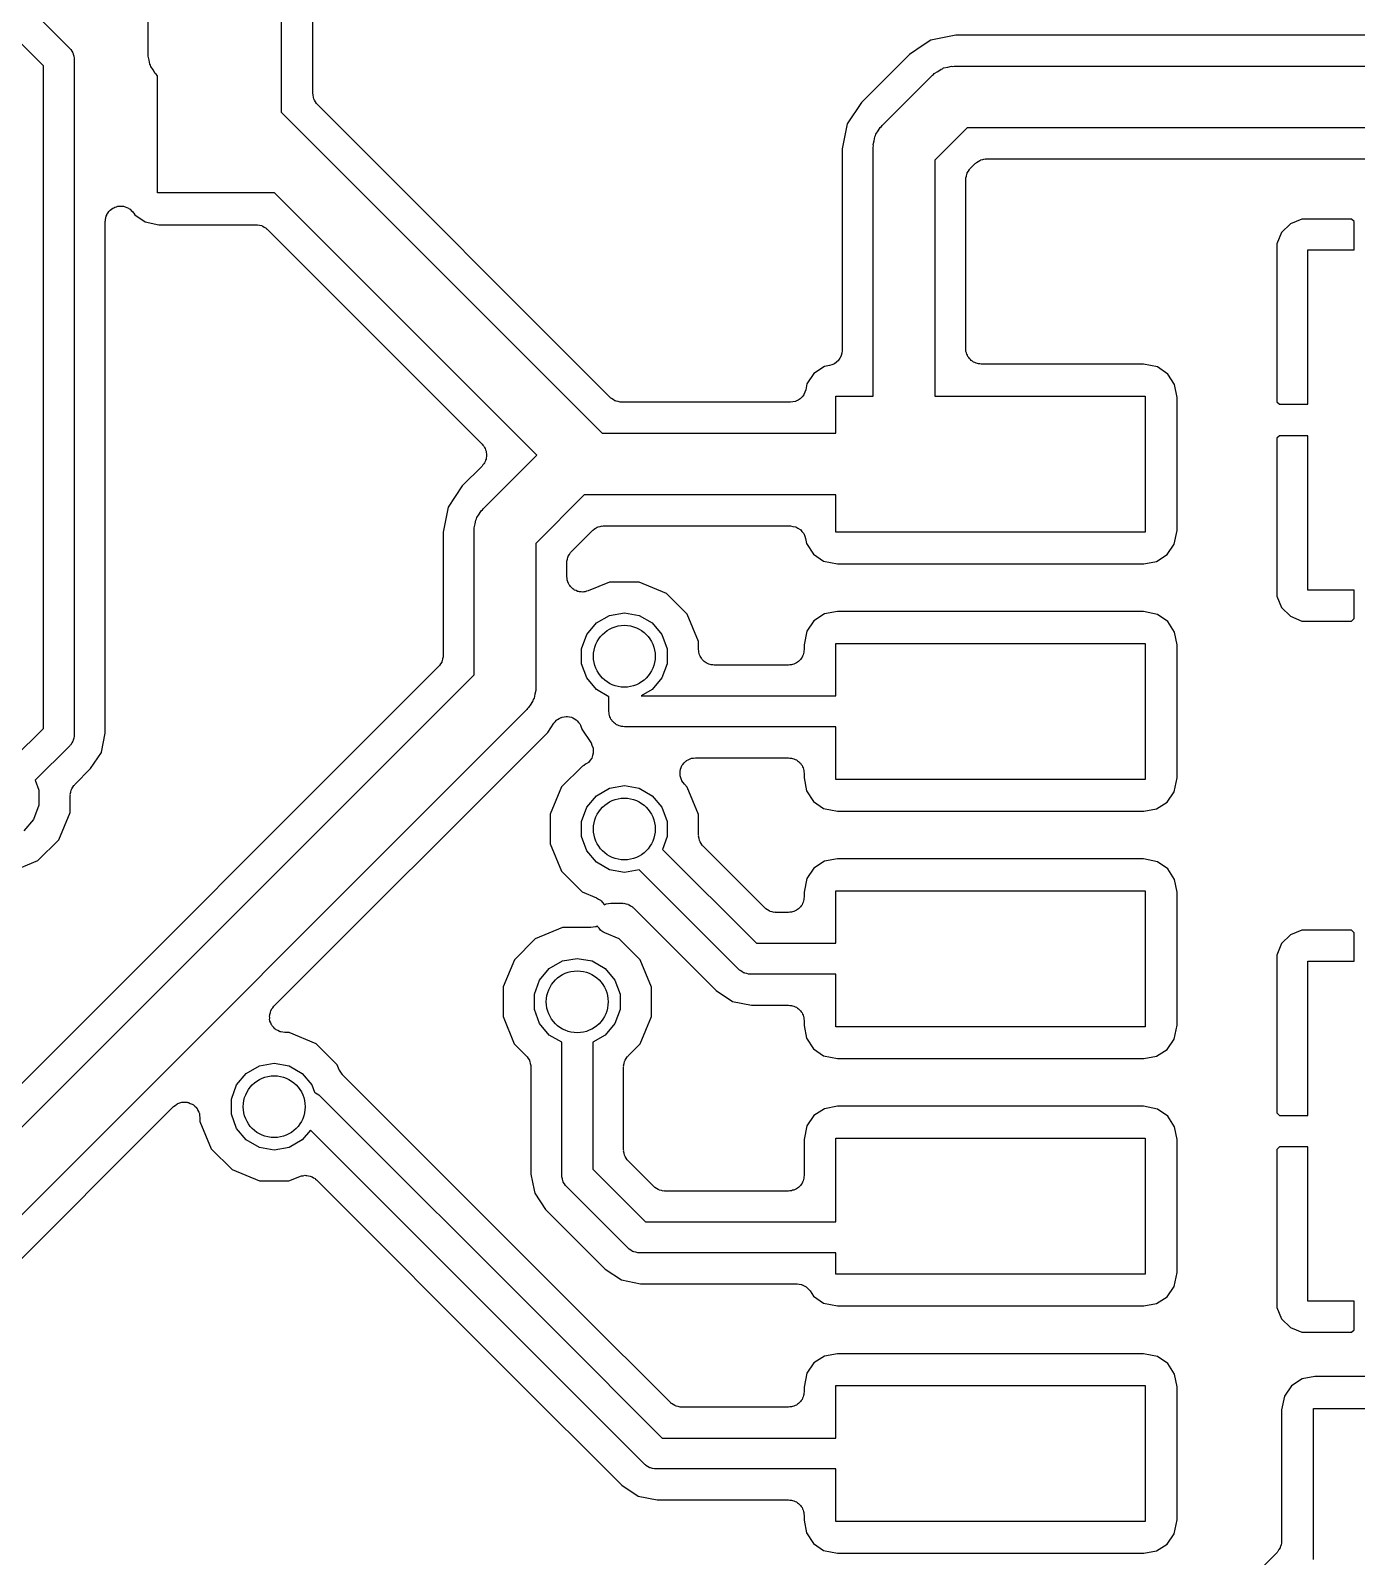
# Model space of a CAD drawing. Extents: x 95 to 175, y -109.5 to -62.3.
# Drawn here: x 135.28 to 146, y -103.04 to -90.7 of the extents above; entities that cross this region are included whole.
import ezdxf

# ---------------------------------------------------------------- set-up
doc = ezdxf.new("R2010")
doc.units = 0
doc.header["$MEASUREMENT"] = 0
doc.layers.add('BLACK', color=7, linetype='CONTINUOUS')

msp = doc.modelspace()

# ---------------------------------------------------------------- linework, layer by layer
at = {"layer": 'Black'}
for p, q in [((136.23, -90.8852), (136.23, -89.4488)), ((137.306, -90.4114), (137.306, -91.3578)), ((137.563, -91.2099), (137.563, -90.4231)), ((135.38, -90.6262), (135.597, -90.8436)), ((135.384, -90.9838), (135.167, -90.7664)), ((142.558, -90.7771), (142.497, -90.8176)), ((142.76, -90.7368), (142.558, -90.7771)), ((150.813, -90.7368), (142.76, -90.7368)), ((135.597, -90.8436), (135.601, -90.8481)), ((135.601, -90.8481), (135.605, -90.8517)), ((135.605, -90.8517), (135.613, -90.8658)), ((135.613, -90.8658), (135.622, -90.8792)), ((135.622, -90.8792), (135.624, -90.8845)), ((135.624, -90.8845), (135.626, -90.8892)), ((135.626, -90.8892), (135.629, -90.9053)), ((135.629, -90.9053), (135.634, -90.9211)), ((135.634, -90.9211), (135.633, -90.9266)), ((135.633, -90.9266), (135.634, -90.932)), ((136.232, -90.896), (136.23, -90.8852)), ((136.231, -90.907), (136.232, -90.896)), ((136.239, -90.9385), (136.231, -90.907)), ((142.386, -90.892), (141.997, -91.2809)), ((142.497, -90.8176), (142.386, -90.892)), ((135.384, -92.075), (135.384, -90.9838)), ((135.634, -90.932), (135.634, -92.075)), ((136.245, -90.9707), (136.239, -90.9385)), ((136.25, -90.9802), (136.245, -90.9707)), ((136.253, -90.9909), (136.25, -90.9802)), ((136.272, -91.0176), (136.253, -90.9909)), ((136.288, -91.0459), (136.272, -91.0176)), ((136.297, -91.053), (136.288, -91.0459)), ((142.58, -91.0537), (142.587, -91.0453)), ((142.587, -91.0453), (142.616, -91.029)), ((142.616, -91.029), (142.642, -91.0102)), ((142.642, -91.0102), (142.653, -91.0074)), ((142.653, -91.0074), (142.662, -91.0019)), ((142.662, -91.0019), (142.695, -90.9962)), ((142.695, -90.9962), (142.726, -90.9878)), ((142.726, -90.9878), (142.737, -90.9887)), ((142.737, -90.9887), (142.748, -90.9868)), ((142.748, -90.9868), (150.825, -90.9868)), ((136.303, -91.062), (136.297, -91.053)), ((136.306, -91.065), (136.303, -91.062)), ((136.306, -92.0114), (136.306, -91.065)), ((142.165, -91.4664), (142.571, -91.06)), ((142.571, -91.06), (142.58, -91.0537)), ((137.564, -91.2153), (137.563, -91.2099)), ((137.564, -91.2208), (137.564, -91.2153)), ((137.568, -91.2365), (137.564, -91.2208)), ((137.571, -91.2526), (137.568, -91.2365)), ((137.573, -91.2574), (137.571, -91.2526)), ((137.575, -91.2627), (137.573, -91.2574)), ((137.584, -91.2761), (137.575, -91.2627)), ((137.592, -91.2902), (137.584, -91.2761)), ((137.597, -91.2937), (137.592, -91.2902)), ((137.6, -91.2982), (137.597, -91.2937)), ((139.969, -93.6674), (137.6, -91.2982)), ((141.997, -91.2809), (141.882, -91.4528)), ((137.306, -91.3578), (139.902, -93.954)), ((141.882, -91.4528), (141.842, -91.6555)), ((142.112, -91.5482), (142.115, -91.5375)), ((142.115, -91.5375), (142.134, -91.5108)), ((142.134, -91.5108), (142.15, -91.4825)), ((142.15, -91.4825), (142.159, -91.4754)), ((142.159, -91.4754), (142.165, -91.4664)), ((142.852, -91.4868), (142.592, -91.7468)), ((150.722, -91.4868), (142.852, -91.4868)), ((141.842, -91.6555), (141.842, -93.2858)), ((142.092, -91.6432), (142.094, -91.6324)), ((142.092, -93.654), (142.092, -91.6432)), ((142.093, -91.6214), (142.101, -91.5899)), ((142.094, -91.6324), (142.093, -91.6214)), ((142.101, -91.5899), (142.107, -91.5577)), ((142.107, -91.5577), (142.112, -91.5482)), ((142.592, -91.7468), (142.592, -93.654)), ((142.878, -91.8137), (142.918, -91.7734)), ((142.918, -91.7734), (142.923, -91.7703)), ((142.923, -91.7703), (142.927, -91.766)), ((142.927, -91.766), (142.941, -91.7579)), ((142.941, -91.7579), (142.954, -91.7485)), ((142.954, -91.7485), (142.959, -91.7471)), ((142.959, -91.7471), (142.964, -91.7443)), ((142.964, -91.7443), (142.98, -91.7415)), ((142.98, -91.7415), (142.996, -91.7373)), ((142.996, -91.7373), (143.001, -91.7378)), ((143.001, -91.7378), (143.007, -91.7368)), ((143.007, -91.7368), (150.566, -91.7368)), ((142.842, -91.8912), (142.846, -91.8754)), ((142.843, -91.8967), (142.842, -91.8912)), ((142.842, -91.9021), (142.843, -91.8967)), ((142.842, -92.3986), (142.842, -91.9021)), ((142.846, -91.8754), (142.849, -91.8593)), ((142.849, -91.8593), (142.852, -91.8546)), ((142.852, -91.8546), (142.853, -91.8493)), ((142.853, -91.8493), (142.863, -91.8359)), ((142.863, -91.8359), (142.871, -91.8217)), ((142.871, -91.8217), (142.875, -91.8182)), ((142.875, -91.8182), (142.878, -91.8137)), ((137.252, -92.0114), (136.306, -92.0114)), ((139.373, -94.1317), (137.252, -92.0114)), ((135.384, -96.3412), (135.384, -92.075)), ((135.634, -92.075), (135.634, -96.393)), ((135.913, -92.1623), (135.919, -92.1572)), ((135.919, -92.1572), (135.924, -92.1509)), ((135.924, -92.1509), (135.936, -92.1434)), ((135.936, -92.1434), (135.946, -92.1344)), ((135.946, -92.1344), (135.954, -92.1317)), ((135.954, -92.1317), (135.961, -92.1274)), ((135.961, -92.1274), (135.974, -92.1243)), ((135.974, -92.1243), (135.987, -92.1196)), ((135.987, -92.1196), (135.995, -92.1196)), ((135.995, -92.1196), (136.003, -92.1178)), ((136.003, -92.1178), (136.017, -92.1196)), ((136.017, -92.1196), (136.031, -92.1196)), ((136.031, -92.1196), (136.038, -92.1223)), ((136.038, -92.1223), (136.046, -92.1233)), ((136.046, -92.1233), (136.058, -92.1297)), ((136.058, -92.1297), (136.071, -92.1344)), ((136.071, -92.1344), (136.078, -92.1395)), ((136.078, -92.1395), (136.085, -92.1432)), ((136.085, -92.1432), (136.094, -92.1534)), ((136.094, -92.1534), (136.105, -92.1623)), ((135.884, -92.2427), (135.885, -92.2349)), ((135.884, -96.3807), (135.884, -92.2427)), ((135.885, -92.2269), (135.889, -92.2136)), ((135.885, -92.2349), (135.885, -92.2269)), ((135.889, -92.2136), (135.892, -92.1999)), ((135.892, -92.1999), (135.896, -92.193)), ((135.896, -92.193), (135.898, -92.1855)), ((135.898, -92.1855), (135.906, -92.1744)), ((135.906, -92.1744), (135.913, -92.1623)), ((136.105, -92.1623), (136.109, -92.1692)), ((136.109, -92.1692), (136.114, -92.175)), ((136.114, -92.175), (136.123, -92.1891)), ((136.123, -92.1891), (136.207, -92.2461)), ((136.207, -92.2461), (136.318, -92.2687)), ((136.318, -92.2687), (137.104, -92.2687)), ((137.104, -92.2687), (137.11, -92.2697)), ((137.11, -92.2697), (137.115, -92.2692)), ((137.115, -92.2692), (137.131, -92.2734)), ((137.131, -92.2734), (137.147, -92.2763)), ((137.147, -92.2763), (137.152, -92.279)), ((137.152, -92.279), (137.157, -92.2805)), ((137.157, -92.2805), (137.17, -92.2898)), ((145.466, -92.2613), (145.395, -92.3316)), ((145.558, -92.2232), (145.466, -92.2613)), ((145.96, -92.2232), (145.558, -92.2232)), ((145.98, -92.2437), (145.96, -92.2232)), ((145.98, -92.4732), (145.98, -92.2437)), ((137.17, -92.2898), (137.185, -92.298)), ((137.185, -92.298), (137.188, -92.3022)), ((137.188, -92.3022), (137.193, -92.3054)), ((137.193, -92.3054), (138.931, -94.0433)), ((142.842, -93.2717), (142.842, -92.3986)), ((145.395, -92.3316), (145.357, -92.4235)), ((145.357, -92.4235), (145.357, -93.7007)), ((145.607, -93.7212), (145.607, -92.4732)), ((145.607, -92.4732), (145.98, -92.4732)), ((142.843, -93.2824), (142.842, -93.2717)), ((141.779, -93.394), (141.759, -93.4012)), ((141.78, -93.3936), (141.779, -93.394)), ((141.796, -93.3796), (141.78, -93.3933)), ((141.78, -93.3933), (141.78, -93.3936)), ((141.812, -93.3661), (141.796, -93.3796)), ((141.813, -93.3655), (141.812, -93.3661)), ((141.824, -93.3467), (141.813, -93.365)), ((141.813, -93.365), (141.813, -93.3655)), ((141.834, -93.3285), (141.824, -93.3467)), ((141.835, -93.3272), (141.834, -93.3278)), ((141.834, -93.3278), (141.834, -93.3285)), ((141.838, -93.3064), (141.835, -93.3272)), ((141.842, -93.2858), (141.838, -93.3064)), ((142.843, -93.2934), (142.843, -93.2824)), ((142.847, -93.3036), (142.843, -93.2934)), ((142.849, -93.3144), (142.847, -93.3036)), ((142.855, -93.3239), (142.849, -93.3144)), ((142.858, -93.3342), (142.855, -93.3239)), ((142.865, -93.3425), (142.858, -93.3342)), ((142.871, -93.352), (142.865, -93.3425)), ((142.879, -93.359), (142.871, -93.352)), ((142.886, -93.3674), (142.879, -93.359)), ((142.896, -93.3729), (142.886, -93.3674)), ((142.904, -93.3799), (142.896, -93.3729)), ((142.914, -93.3836), (142.904, -93.3799)), ((142.924, -93.3891), (142.914, -93.3836)), ((142.935, -93.391), (142.924, -93.3891)), ((142.945, -93.3948), (142.935, -93.391)), ((142.956, -93.3948), (142.945, -93.3948)), ((142.967, -93.3967), (142.956, -93.3948)), ((141.614, -93.4714), (141.557, -93.5549)), ((141.7, -93.4161), (141.614, -93.4714)), ((141.74, -93.4086), (141.7, -93.4161)), ((141.759, -93.4012), (141.74, -93.4086)), ((144.279, -93.3967), (142.967, -93.3967)), ((144.391, -93.4193), (144.279, -93.3967)), ((144.474, -93.4763), (144.391, -93.4193)), ((144.529, -93.5621), (144.474, -93.4763)), ((141.533, -93.6415), (141.532, -93.6427)), ((141.54, -93.6226), (141.533, -93.6415)), ((141.547, -93.6038), (141.54, -93.6226)), ((141.557, -93.5549), (141.547, -93.6038)), ((144.549, -93.6657), (144.529, -93.5621)), ((139.973, -93.6705), (139.969, -93.6674)), ((139.977, -93.6748), (139.973, -93.6705)), ((139.991, -93.6829), (139.977, -93.6748)), ((140.004, -93.6923), (139.991, -93.6829)), ((140.01, -93.6937), (140.004, -93.6923)), ((140.015, -93.6965), (140.01, -93.6937)), ((140.031, -93.6993), (140.015, -93.6965)), ((140.046, -93.7035), (140.031, -93.6993)), ((140.052, -93.703), (140.046, -93.7035)), ((140.057, -93.704), (140.052, -93.703)), ((141.424, -93.704), (140.057, -93.704)), ((141.444, -93.7005), (141.424, -93.704)), ((141.464, -93.6975), (141.444, -93.7005)), ((141.466, -93.6967), (141.464, -93.6975)), ((141.467, -93.6965), (141.466, -93.6967)), ((141.485, -93.6864), (141.467, -93.6965)), ((141.502, -93.6768), (141.485, -93.6864)), ((141.503, -93.6756), (141.502, -93.6768)), ((141.505, -93.6748), (141.503, -93.6756)), ((141.518, -93.6593), (141.505, -93.6748)), ((141.531, -93.6442), (141.518, -93.6593)), ((141.532, -93.6427), (141.531, -93.6442)), ((141.792, -93.954), (141.792, -93.654)), ((141.792, -93.654), (142.092, -93.654)), ((142.592, -93.654), (144.292, -93.654)), ((144.292, -93.654), (144.292, -94.754)), ((144.549, -93.944), (144.549, -93.6657)), ((145.357, -93.7007), (145.378, -93.7212)), ((145.378, -93.7212), (145.607, -93.7212)), ((139.902, -93.954), (141.792, -93.954)), ((144.549, -94.7415), (144.549, -93.944)), ((145.378, -93.9752), (145.357, -93.9957)), ((145.357, -93.9957), (145.357, -95.2729)), ((145.607, -93.9752), (145.378, -93.9752)), ((145.607, -95.2232), (145.607, -93.9752)), ((138.931, -94.0433), (138.937, -94.0523)), ((138.937, -94.0523), (138.945, -94.06)), ((138.939, -94.5652), (139.373, -94.1317)), ((138.945, -94.06), (138.949, -94.0699)), ((138.949, -94.0699), (138.956, -94.0789)), ((138.956, -94.0789), (138.958, -94.0894)), ((138.958, -94.0894), (138.963, -94.0993)), ((138.963, -94.0993), (138.964, -94.1102)), ((138.964, -94.1102), (138.967, -94.1208)), ((138.967, -94.1208), (138.966, -94.1317)), ((138.966, -94.1317), (138.967, -94.1426)), ((138.931, -94.2201), (138.771, -94.3797)), ((138.937, -94.2111), (138.931, -94.2201)), ((138.945, -94.2034), (138.937, -94.2111)), ((138.949, -94.1935), (138.945, -94.2034)), ((138.956, -94.1845), (138.949, -94.1935)), ((138.958, -94.174), (138.956, -94.1845)), ((138.963, -94.1641), (138.958, -94.174)), ((138.964, -94.1532), (138.963, -94.1641)), ((138.967, -94.1426), (138.964, -94.1532)), ((138.771, -94.3797), (138.656, -94.5516)), ((139.757, -94.454), (139.366, -94.8456)), ((139.798, -94.454), (139.757, -94.454)), ((141.792, -94.454), (139.798, -94.454)), ((141.792, -94.754), (141.792, -94.454)), ((138.656, -94.5516), (138.616, -94.7543)), ((138.889, -94.6363), (138.908, -94.6096)), ((138.908, -94.6096), (138.924, -94.5813)), ((138.924, -94.5813), (138.933, -94.5742)), ((138.933, -94.5742), (138.939, -94.5652)), ((138.866, -94.742), (138.868, -94.7312)), ((138.866, -95.9084), (138.866, -94.742)), ((138.867, -94.7202), (138.875, -94.6887)), ((138.868, -94.7312), (138.867, -94.7202)), ((138.875, -94.6887), (138.881, -94.6565)), ((138.881, -94.6565), (138.886, -94.647)), ((138.886, -94.647), (138.889, -94.6363)), ((139.652, -94.9125), (139.824, -94.7406)), ((139.824, -94.7406), (139.829, -94.7375)), ((139.829, -94.7375), (139.832, -94.7332)), ((139.832, -94.7332), (139.846, -94.7251)), ((139.846, -94.7251), (139.86, -94.7157)), ((139.86, -94.7157), (139.865, -94.7143)), ((139.865, -94.7143), (139.87, -94.7115)), ((139.87, -94.7115), (139.886, -94.7087)), ((139.886, -94.7087), (139.902, -94.7045)), ((139.902, -94.7045), (139.907, -94.705)), ((139.907, -94.705), (139.913, -94.704)), ((139.913, -94.704), (141.423, -94.704)), ((141.423, -94.704), (141.444, -94.7077)), ((141.444, -94.7077), (141.465, -94.7111)), ((141.465, -94.7111), (141.465, -94.7114)), ((141.465, -94.7114), (141.466, -94.7115)), ((141.466, -94.7115), (141.484, -94.7221)), ((141.484, -94.7221), (141.503, -94.7323)), ((141.503, -94.7323), (141.503, -94.7329)), ((141.503, -94.7329), (141.504, -94.7332)), ((141.504, -94.7332), (141.517, -94.7493)), ((141.517, -94.7493), (141.531, -94.7653)), ((144.526, -94.8531), (144.549, -94.7415)), ((138.616, -94.7543), (138.616, -95.7531)), ((139.366, -94.8456), (139.366, -96.012)), ((141.531, -94.7653), (141.531, -94.7659)), ((141.531, -94.7659), (141.532, -94.7665)), ((141.532, -94.7665), (141.539, -94.7862)), ((141.539, -94.7862), (141.546, -94.8059)), ((141.546, -94.8059), (141.554, -94.8459)), ((141.554, -94.8459), (141.609, -94.9317)), ((144.292, -94.754), (141.792, -94.754)), ((144.469, -94.9366), (144.526, -94.8531)), ((139.616, -94.99), (139.621, -94.9742)), ((139.617, -94.9955), (139.616, -94.99)), ((139.616, -95.0009), (139.617, -94.9955)), ((139.621, -94.9742), (139.623, -94.9581)), ((139.623, -94.9581), (139.626, -94.9534)), ((139.626, -94.9534), (139.628, -94.9481)), ((139.628, -94.9481), (139.637, -94.9347)), ((139.637, -94.9347), (139.645, -94.9205)), ((139.645, -94.9205), (139.649, -94.917)), ((139.649, -94.917), (139.652, -94.9125)), ((141.609, -94.9317), (141.692, -94.9887)), ((141.692, -94.9887), (141.804, -95.0113)), ((144.28, -95.0113), (144.383, -94.9919)), ((144.383, -94.9919), (144.469, -94.9366)), ((139.616, -95.1141), (139.616, -95.0009)), ((139.618, -95.1275), (139.616, -95.1141)), ((141.804, -95.0113), (144.28, -95.0113)), ((139.619, -95.1411), (139.618, -95.1275)), ((139.622, -95.1487), (139.619, -95.1411)), ((139.623, -95.1569), (139.622, -95.1487)), ((139.63, -95.1686), (139.623, -95.1569)), ((139.635, -95.1812), (139.63, -95.1686)), ((139.641, -95.1873), (139.635, -95.1812)), ((139.645, -95.1945), (139.641, -95.1873)), ((139.655, -95.2032), (139.645, -95.1945)), ((139.665, -95.2132), (139.655, -95.2032)), ((139.672, -95.217), (139.665, -95.2132)), ((139.678, -95.2224), (139.672, -95.217)), ((139.691, -95.227), (139.678, -95.2224)), ((139.703, -95.2333), (139.691, -95.227)), ((139.711, -95.2344), (139.703, -95.2333)), ((139.719, -95.2372), (139.711, -95.2344)), ((139.733, -95.2372), (139.719, -95.2372)), ((139.746, -95.239), (139.733, -95.2372)), ((139.754, -95.2372), (139.746, -95.239)), ((139.763, -95.2372), (139.754, -95.2372)), ((139.775, -95.2326), (139.763, -95.2372)), ((139.789, -95.2296), (139.775, -95.2326)), ((139.962, -95.1579), (139.789, -95.2296)), ((140.201, -95.1581), (139.962, -95.1579)), ((140.421, -95.2496), (140.201, -95.1581)), ((145.98, -95.2232), (145.607, -95.2232)), ((145.98, -95.4527), (145.98, -95.2232)), ((140.59, -95.4186), (140.421, -95.2496)), ((145.357, -95.2729), (145.395, -95.3648)), ((145.395, -95.3648), (145.466, -95.4351)), ((139.777, -95.5823), (139.855, -95.4889)), ((139.855, -95.4889), (139.961, -95.4279)), ((139.961, -95.4279), (140.081, -95.4067)), ((140.081, -95.4067), (140.201, -95.4279)), ((140.201, -95.4279), (140.307, -95.4889)), ((140.307, -95.4889), (140.385, -95.5823)), ((140.681, -95.6392), (140.59, -95.4186)), ((141.614, -95.4714), (141.557, -95.5549)), ((141.7, -95.4161), (141.614, -95.4714)), ((141.803, -95.3967), (141.7, -95.4161)), ((144.279, -95.3967), (141.803, -95.3967)), ((144.391, -95.4193), (144.279, -95.3967)), ((144.474, -95.4763), (144.391, -95.4193)), ((144.529, -95.5621), (144.474, -95.4763)), ((145.466, -95.4351), (145.558, -95.4732)), ((145.558, -95.4732), (145.96, -95.4732)), ((145.96, -95.4732), (145.98, -95.4527)), ((139.735, -95.697), (139.777, -95.5823)), ((140.385, -95.5823), (140.427, -95.697)), ((141.557, -95.5549), (141.534, -95.6665)), ((144.549, -95.6657), (144.529, -95.5621)), ((139.735, -95.819), (139.735, -95.697)), ((140.427, -95.697), (140.427, -95.819)), ((140.681, -95.7039), (140.681, -95.6392)), ((140.683, -95.7147), (140.681, -95.7039)), ((140.683, -95.7257), (140.683, -95.7147)), ((140.687, -95.7359), (140.683, -95.7257)), ((140.689, -95.7467), (140.687, -95.7359)), ((141.529, -95.736), (141.527, -95.7468)), ((141.532, -95.7257), (141.529, -95.736)), ((141.534, -95.704), (141.532, -95.7148)), ((141.532, -95.7148), (141.532, -95.7257)), ((141.534, -95.6665), (141.534, -95.704)), ((141.792, -96.079), (141.792, -95.654)), ((141.792, -95.654), (144.292, -95.654)), ((144.292, -95.654), (144.292, -96.754)), ((144.549, -96.7415), (144.549, -95.6657)), ((138.579, -95.8415), (134.163, -100.257)), ((138.582, -95.837), (138.579, -95.8415)), ((138.587, -95.8335), (138.582, -95.837)), ((138.595, -95.8193), (138.587, -95.8335)), ((138.604, -95.8059), (138.595, -95.8193)), ((138.606, -95.8006), (138.604, -95.8059)), ((138.608, -95.7959), (138.606, -95.8006)), ((138.611, -95.7798), (138.608, -95.7959)), ((138.615, -95.764), (138.611, -95.7798)), ((138.616, -95.7531), (138.615, -95.7585)), ((138.615, -95.7585), (138.615, -95.764)), ((139.777, -95.9337), (139.735, -95.819)), ((140.427, -95.819), (140.385, -95.9337)), ((140.694, -95.7562), (140.689, -95.7467)), ((140.698, -95.7665), (140.694, -95.7562)), ((140.705, -95.7748), (140.698, -95.7665)), ((140.71, -95.7843), (140.705, -95.7748)), ((140.719, -95.7913), (140.71, -95.7843)), ((140.726, -95.7998), (140.719, -95.7913)), ((140.735, -95.8052), (140.726, -95.7998)), ((140.743, -95.8122), (140.735, -95.8052)), ((140.754, -95.816), (140.743, -95.8122)), ((140.763, -95.8215), (140.754, -95.816)), ((140.774, -95.8234), (140.763, -95.8215)), ((140.784, -95.8271), (140.774, -95.8234)), ((140.795, -95.8271), (140.784, -95.8271)), ((140.806, -95.829), (140.795, -95.8271)), ((141.409, -95.829), (140.806, -95.829)), ((141.42, -95.8271), (141.409, -95.829)), ((141.431, -95.8271), (141.42, -95.8271)), ((141.441, -95.8234), (141.431, -95.8271)), ((141.452, -95.8215), (141.441, -95.8234)), ((141.461, -95.816), (141.452, -95.8215)), ((141.472, -95.8123), (141.461, -95.816)), ((141.48, -95.8052), (141.472, -95.8123)), ((141.49, -95.7998), (141.48, -95.8052)), ((141.497, -95.7914), (141.49, -95.7998)), ((141.505, -95.7843), (141.497, -95.7914)), ((141.51, -95.7749), (141.505, -95.7843)), ((141.518, -95.7665), (141.51, -95.7749)), ((141.521, -95.7562), (141.518, -95.7665)), ((141.527, -95.7468), (141.521, -95.7562)), ((130.02, -104.754), (138.866, -95.9084)), ((139.855, -96.0271), (139.777, -95.9337)), ((140.385, -95.9337), (140.307, -96.0271)), ((139.345, -96.107), (139.342, -96.1177)), ((139.351, -96.0975), (139.345, -96.107)), ((139.356, -96.0653), (139.351, -96.0975)), ((139.365, -96.0338), (139.356, -96.0653)), ((139.366, -96.012), (139.364, -96.0228)), ((139.364, -96.0228), (139.365, -96.0338)), ((139.956, -96.0854), (139.855, -96.0271)), ((139.956, -96.204), (139.956, -96.0854)), ((140.307, -96.0271), (140.217, -96.079)), ((140.217, -96.079), (141.792, -96.079)), ((139.293, -96.1888), (130.369, -105.113)), ((139.299, -96.1798), (139.293, -96.1888)), ((139.307, -96.1727), (139.299, -96.1798)), ((139.324, -96.1444), (139.307, -96.1727)), ((139.342, -96.1177), (139.324, -96.1444)), ((139.958, -96.2148), (139.956, -96.204)), ((139.958, -96.2257), (139.958, -96.2148)), ((139.962, -96.236), (139.958, -96.2257)), ((135.142, -96.583), (135.384, -96.3412)), ((139.461, -96.3743), (139.51, -96.3003)), ((139.51, -96.3003), (139.521, -96.2885)), ((139.521, -96.2885), (139.532, -96.2758)), ((139.532, -96.2758), (139.536, -96.273)), ((139.536, -96.273), (139.54, -96.269)), ((139.54, -96.269), (139.555, -96.2617)), ((139.555, -96.2617), (139.569, -96.2533)), ((139.569, -96.2533), (139.574, -96.2522)), ((139.574, -96.2522), (139.579, -96.2498)), ((139.579, -96.2498), (139.595, -96.248)), ((139.595, -96.248), (139.611, -96.2448)), ((139.611, -96.2448), (139.617, -96.2456)), ((139.617, -96.2456), (139.622, -96.245)), ((139.622, -96.245), (139.638, -96.2489)), ((139.638, -96.2489), (139.654, -96.2514)), ((139.654, -96.2514), (139.659, -96.2541)), ((139.659, -96.2541), (139.664, -96.2554)), ((139.664, -96.2554), (139.678, -96.2644)), ((139.678, -96.2644), (139.692, -96.2723)), ((139.692, -96.2723), (139.696, -96.2764)), ((139.696, -96.2764), (139.7, -96.2795)), ((139.7, -96.2795), (139.71, -96.2926)), ((139.71, -96.2926), (139.721, -96.3049)), ((139.721, -96.3049), (139.723, -96.3101)), ((139.723, -96.3101), (139.726, -96.3145)), ((139.726, -96.3145), (139.731, -96.3302)), ((139.731, -96.3302), (139.737, -96.3454)), ((139.737, -96.3454), (139.737, -96.3466)), ((139.737, -96.3466), (139.81, -96.456)), ((139.964, -96.2468), (139.962, -96.236)), ((139.969, -96.2562), (139.964, -96.2468)), ((139.973, -96.2665), (139.969, -96.2562)), ((139.98, -96.2749), (139.973, -96.2665)), ((139.985, -96.2843), (139.98, -96.2749)), ((139.994, -96.2914), (139.985, -96.2843)), ((140.001, -96.2998), (139.994, -96.2914)), ((140.01, -96.3052), (140.001, -96.2998)), ((140.018, -96.3123), (140.01, -96.3052)), ((140.029, -96.316), (140.018, -96.3123)), ((140.038, -96.3215), (140.029, -96.316)), ((140.049, -96.3234), (140.038, -96.3215)), ((140.059, -96.3271), (140.049, -96.3234)), ((140.07, -96.3271), (140.059, -96.3271)), ((140.081, -96.329), (140.07, -96.3271)), ((141.792, -96.329), (140.081, -96.329)), ((141.792, -96.754), (141.792, -96.329)), ((135.601, -96.4769), (135.597, -96.4814)), ((135.605, -96.4733), (135.601, -96.4769)), ((135.613, -96.4592), (135.605, -96.4733)), ((135.622, -96.4458), (135.613, -96.4592)), ((135.624, -96.4405), (135.622, -96.4458)), ((135.626, -96.4358), (135.624, -96.4405)), ((135.629, -96.4197), (135.626, -96.4358)), ((135.634, -96.4039), (135.629, -96.4197)), ((135.634, -96.393), (135.633, -96.3984)), ((135.633, -96.3984), (135.634, -96.4039)), ((135.854, -96.5332), (135.884, -96.3807)), ((137.248, -98.5867), (139.461, -96.3743)), ((139.81, -96.456), (139.811, -96.4574)), ((139.811, -96.4574), (139.812, -96.4584)), ((139.812, -96.4584), (139.819, -96.4772)), ((139.819, -96.4772), (139.827, -96.4958)), ((135.597, -96.4814), (135.318, -96.7607)), ((135.765, -96.6669), (135.853, -96.5356)), ((135.853, -96.5356), (135.854, -96.5332)), ((135.854, -96.5332), (135.854, -96.5332)), ((139.804, -96.5994), (139.792, -96.6158)), ((139.817, -96.5833), (139.804, -96.5994)), ((139.818, -96.5808), (139.817, -96.5819)), ((139.817, -96.5819), (139.817, -96.5833)), ((139.824, -96.5613), (139.818, -96.5808)), ((139.83, -96.5419), (139.824, -96.5613)), ((139.827, -96.4958), (139.828, -96.4972)), ((139.828, -96.4972), (139.828, -96.4985)), ((139.828, -96.4985), (139.829, -96.5188)), ((139.829, -96.5188), (139.83, -96.5391)), ((139.83, -96.5391), (139.83, -96.5405)), ((139.83, -96.5405), (139.83, -96.5419)), ((140.58, -96.6055), (140.584, -96.6015)), ((140.584, -96.6015), (140.598, -96.5947)), ((140.598, -96.5947), (140.612, -96.5865)), ((140.612, -96.5865), (140.618, -96.5856)), ((140.618, -96.5856), (140.623, -96.5832)), ((140.623, -96.5832), (140.639, -96.5818)), ((140.639, -96.5818), (140.655, -96.579)), ((140.655, -96.579), (141.409, -96.579)), ((141.409, -96.579), (141.42, -96.5809)), ((141.42, -96.5809), (141.431, -96.5809)), ((141.431, -96.5809), (141.441, -96.5846)), ((141.441, -96.5846), (141.452, -96.5865)), ((141.452, -96.5865), (141.461, -96.592)), ((141.461, -96.592), (141.472, -96.5957)), ((141.472, -96.5957), (141.48, -96.6028)), ((141.48, -96.6028), (141.49, -96.6082)), ((135.638, -96.7947), (135.765, -96.6669)), ((139.742, -96.646), (139.573, -96.8147)), ((139.754, -96.641), (139.742, -96.646)), ((139.755, -96.6402), (139.754, -96.641)), ((139.756, -96.6399), (139.755, -96.6402)), ((139.773, -96.6286), (139.756, -96.6399)), ((139.79, -96.6177), (139.773, -96.6286)), ((139.791, -96.6166), (139.79, -96.6177)), ((139.792, -96.6158), (139.791, -96.6166)), ((140.531, -96.7148), (140.532, -96.6986)), ((140.532, -96.7202), (140.531, -96.7148)), ((140.532, -96.6823), (140.534, -96.6771)), ((140.532, -96.6986), (140.532, -96.6823)), ((140.532, -96.7257), (140.532, -96.7202)), ((140.538, -96.741), (140.532, -96.7257)), ((140.534, -96.6715), (140.541, -96.6568)), ((140.534, -96.6771), (140.534, -96.6715)), ((140.541, -96.6568), (140.547, -96.6415)), ((140.547, -96.6415), (140.551, -96.6372)), ((140.551, -96.6372), (140.553, -96.6322)), ((140.553, -96.6322), (140.564, -96.6207)), ((140.564, -96.6207), (140.575, -96.6082)), ((140.575, -96.6082), (140.58, -96.6055)), ((141.49, -96.6082), (141.497, -96.6166)), ((141.497, -96.6166), (141.505, -96.6237)), ((141.505, -96.6237), (141.51, -96.6331)), ((141.51, -96.6331), (141.518, -96.6415)), ((141.518, -96.6415), (141.521, -96.6518)), ((141.521, -96.6518), (141.527, -96.6612)), ((141.527, -96.6612), (141.529, -96.672)), ((141.529, -96.672), (141.532, -96.6823)), ((141.532, -96.6823), (141.532, -96.6932)), ((141.532, -96.6932), (141.534, -96.704)), ((141.534, -96.704), (141.534, -96.7423)), ((135.318, -96.7607), (135.347, -96.84)), ((135.347, -96.84), (135.347, -96.962)), ((135.606, -96.8564), (135.609, -96.8402)), ((135.609, -96.8402), (135.611, -96.8355)), ((135.611, -96.8355), (135.613, -96.8303)), ((135.613, -96.8303), (135.622, -96.8168)), ((135.622, -96.8168), (135.63, -96.8027)), ((135.63, -96.8027), (135.635, -96.7992)), ((135.635, -96.7992), (135.638, -96.7947)), ((139.573, -96.8147), (139.481, -97.0351)), ((139.855, -96.8859), (139.961, -96.8249)), ((139.961, -96.8249), (140.081, -96.8037)), ((140.081, -96.8037), (140.201, -96.8249)), ((140.201, -96.8249), (140.307, -96.8859)), ((140.542, -96.7567), (140.538, -96.741)), ((140.545, -96.7613), (140.542, -96.7567)), ((140.547, -96.7665), (140.545, -96.7613)), ((140.557, -96.779), (140.547, -96.7665)), ((140.567, -96.7923), (140.557, -96.779)), ((140.59, -96.8156), (140.567, -96.7923)), ((140.681, -97.0362), (140.59, -96.8156)), ((141.534, -96.7423), (141.554, -96.8459)), ((141.554, -96.8459), (141.609, -96.9317)), ((144.292, -96.754), (141.792, -96.754)), ((144.526, -96.8531), (144.549, -96.7415)), ((135.347, -96.962), (135.305, -97.0767)), ((135.601, -96.8722), (135.606, -96.8564)), ((135.602, -96.8776), (135.601, -96.8722)), ((135.601, -96.883), (135.602, -96.8776)), ((135.601, -97.0209), (135.601, -96.883)), ((139.777, -96.9793), (139.855, -96.8859)), ((140.307, -96.8859), (140.385, -96.9793)), ((141.609, -96.9317), (141.692, -96.9887)), ((144.383, -96.9919), (144.469, -96.9366)), ((144.469, -96.9366), (144.526, -96.8531)), ((135.305, -97.0767), (135.227, -97.1701)), ((135.509, -97.2413), (135.601, -97.0209)), ((139.481, -97.0351), (139.481, -97.2738)), ((139.735, -97.094), (139.777, -96.9793)), ((139.735, -97.216), (139.735, -97.094)), ((140.385, -96.9793), (140.427, -97.094)), ((140.427, -97.094), (140.427, -97.216)), ((140.681, -97.2057), (140.681, -97.0362)), ((141.692, -96.9887), (141.804, -97.0113)), ((141.804, -97.0113), (144.28, -97.0113)), ((144.28, -97.0113), (144.383, -96.9919)), ((139.777, -97.3307), (139.735, -97.216)), ((140.427, -97.216), (140.389, -97.3195)), ((140.682, -97.2112), (140.681, -97.2057)), ((140.681, -97.2167), (140.682, -97.2112)), ((140.686, -97.2325), (140.681, -97.2167)), ((135.34, -97.41), (135.509, -97.2413)), ((139.481, -97.2738), (139.572, -97.4944)), ((139.855, -97.4241), (139.777, -97.3307)), ((140.389, -97.3195), (141.149, -98.079)), ((140.688, -97.2485), (140.686, -97.2325)), ((140.691, -97.2533), (140.688, -97.2485)), ((140.693, -97.2587), (140.691, -97.2533)), ((140.702, -97.272), (140.693, -97.2587)), ((140.71, -97.2861), (140.702, -97.272)), ((140.714, -97.2897), (140.71, -97.2861)), ((140.718, -97.2942), (140.714, -97.2897)), ((141.216, -97.7924), (140.718, -97.2942)), ((135.12, -97.5011), (135.34, -97.41)), ((139.961, -97.4851), (139.855, -97.4241)), ((141.7, -97.4161), (141.614, -97.4714)), ((141.803, -97.3967), (141.7, -97.4161)), ((144.279, -97.3967), (141.803, -97.3967)), ((144.391, -97.4193), (144.279, -97.3967)), ((144.474, -97.4763), (144.391, -97.4193)), ((139.572, -97.4944), (139.741, -97.6634)), ((140.081, -97.5063), (139.961, -97.4851)), ((140.201, -97.4851), (140.081, -97.5063)), ((141.009, -98.2924), (140.201, -97.4851)), ((140.201, -97.4851), (140.201, -97.4851)), ((141.557, -97.5549), (141.534, -97.6665)), ((141.614, -97.4714), (141.557, -97.5549)), ((144.529, -97.5621), (144.474, -97.4763)), ((144.549, -97.6657), (144.529, -97.5621)), ((139.741, -97.6634), (139.857, -97.7117)), ((139.857, -97.7117), (139.873, -97.7219)), ((141.534, -97.704), (141.532, -97.7148)), ((141.534, -97.6665), (141.534, -97.704)), ((141.792, -98.079), (141.792, -97.654)), ((141.792, -97.654), (144.292, -97.654)), ((144.292, -97.654), (144.292, -98.754)), ((144.549, -98.1486), (144.549, -97.6657)), ((139.873, -97.7219), (139.889, -97.7314)), ((139.889, -97.7314), (139.891, -97.7335)), ((139.891, -97.7335), (139.894, -97.735)), ((139.894, -97.735), (139.905, -97.7501)), ((139.905, -97.7501), (139.917, -97.7647)), ((139.917, -97.7647), (139.918, -97.7673)), ((139.918, -97.7673), (139.919, -97.7683)), ((139.919, -97.7683), (139.929, -97.7624)), ((139.929, -97.7624), (139.932, -97.7619)), ((139.932, -97.7619), (139.934, -97.7607)), ((139.934, -97.7607), (139.953, -97.7582)), ((139.953, -97.7582), (139.972, -97.7549)), ((139.972, -97.7549), (140.066, -97.755)), ((140.066, -97.755), (140.071, -97.7559)), ((140.071, -97.7559), (140.077, -97.7555)), ((140.077, -97.7555), (140.093, -97.7597)), ((140.093, -97.7597), (140.109, -97.7626)), ((140.109, -97.7626), (140.113, -97.7653)), ((140.113, -97.7653), (140.119, -97.7667)), ((140.119, -97.7667), (140.132, -97.7761)), ((140.132, -97.7761), (140.146, -97.7843)), ((140.146, -97.7843), (140.15, -97.7885)), ((140.15, -97.7885), (140.154, -97.7916)), ((140.154, -97.7916), (140.823, -98.4605)), ((141.22, -97.7955), (141.216, -97.7924)), ((141.224, -97.7998), (141.22, -97.7955)), ((141.238, -97.8079), (141.224, -97.7998)), ((141.251, -97.8173), (141.238, -97.8079)), ((141.257, -97.8187), (141.251, -97.8173)), ((141.261, -97.8215), (141.257, -97.8187)), ((141.277, -97.8243), (141.261, -97.8215)), ((141.293, -97.8285), (141.277, -97.8243)), ((141.299, -97.828), (141.293, -97.8285)), ((141.304, -97.829), (141.299, -97.828)), ((141.409, -97.829), (141.304, -97.829)), ((141.42, -97.8271), (141.409, -97.829)), ((141.431, -97.8271), (141.42, -97.8271)), ((141.441, -97.8234), (141.431, -97.8271)), ((141.452, -97.8215), (141.441, -97.8234)), ((141.461, -97.816), (141.452, -97.8215)), ((141.472, -97.8123), (141.461, -97.816)), ((141.48, -97.8052), (141.472, -97.8123)), ((141.49, -97.7998), (141.48, -97.8052)), ((141.497, -97.7914), (141.49, -97.7998)), ((141.505, -97.7843), (141.497, -97.7914)), ((141.51, -97.7749), (141.505, -97.7843)), ((141.518, -97.7665), (141.51, -97.7749)), ((141.521, -97.7562), (141.518, -97.7665)), ((141.527, -97.7468), (141.521, -97.7562)), ((141.529, -97.736), (141.527, -97.7468)), ((141.532, -97.7257), (141.529, -97.736)), ((141.532, -97.7148), (141.532, -97.7257)), ((139.581, -97.9519), (139.361, -98.043)), ((139.809, -97.9521), (139.581, -97.9519)), ((139.828, -97.9488), (139.809, -97.9521)), ((139.847, -97.9463), (139.828, -97.9488)), ((139.849, -97.9451), (139.847, -97.9463)), ((139.852, -97.9446), (139.849, -97.9451)), ((139.862, -97.9387), (139.852, -97.9446)), ((139.863, -97.9397), (139.862, -97.9387)), ((139.864, -97.9423), (139.863, -97.9397)), ((139.876, -97.9569), (139.864, -97.9423)), ((139.887, -97.972), (139.876, -97.9569)), ((139.361, -98.043), (139.192, -98.2117)), ((139.89, -97.9735), (139.887, -97.972)), ((139.892, -97.9756), (139.89, -97.9735)), ((139.908, -97.9851), (139.892, -97.9756)), ((139.924, -97.9953), (139.908, -97.9851)), ((140.04, -98.0436), (139.924, -97.9953)), ((140.209, -98.2126), (140.04, -98.0436)), ((141.149, -98.079), (141.792, -98.079)), ((145.395, -98.0816), (145.357, -98.1735)), ((145.466, -98.0113), (145.395, -98.0816)), ((145.558, -97.9732), (145.466, -98.0113)), ((145.96, -97.9732), (145.558, -97.9732)), ((145.98, -97.9937), (145.96, -97.9732)), ((145.98, -98.2232), (145.98, -97.9937)), ((139.58, -98.2219), (139.7, -98.2007)), ((139.7, -98.2007), (139.82, -98.2219)), ((144.549, -98.7415), (144.549, -98.1486)), ((145.357, -98.1735), (145.357, -99.4507)), ((139.192, -98.2117), (139.1, -98.4321)), ((139.396, -98.3763), (139.474, -98.2829)), ((139.474, -98.2829), (139.58, -98.2219)), ((139.82, -98.2219), (139.926, -98.2829)), ((139.926, -98.2829), (140.004, -98.3763)), ((140.3, -98.4332), (140.209, -98.2126)), ((141.013, -98.2955), (141.009, -98.2924)), ((141.017, -98.2998), (141.013, -98.2955)), ((141.031, -98.3079), (141.017, -98.2998)), ((141.044, -98.3173), (141.031, -98.3079)), ((141.049, -98.3187), (141.044, -98.3173)), ((141.054, -98.3215), (141.049, -98.3187)), ((141.07, -98.3243), (141.054, -98.3215)), ((141.086, -98.3285), (141.07, -98.3243)), ((141.092, -98.328), (141.086, -98.3285)), ((141.097, -98.329), (141.092, -98.328)), ((141.792, -98.329), (141.097, -98.329)), ((141.792, -98.754), (141.792, -98.329)), ((145.607, -99.4712), (145.607, -98.2232)), ((145.607, -98.2232), (145.98, -98.2232)), ((139.1, -98.4321), (139.1, -98.6708)), ((139.354, -98.491), (139.396, -98.3763)), ((140.004, -98.3763), (140.046, -98.491)), ((140.3, -98.6719), (140.3, -98.4332)), ((139.354, -98.613), (139.354, -98.491)), ((140.046, -98.491), (140.046, -98.613)), ((140.823, -98.4605), (140.954, -98.5482)), ((140.954, -98.5482), (141.109, -98.579)), ((137.212, -98.6642), (137.214, -98.6588)), ((137.214, -98.6804), (137.212, -98.6642)), ((137.213, -98.6967), (137.214, -98.6804)), ((137.215, -98.7019), (137.213, -98.6967)), ((137.214, -98.6533), (137.219, -98.638)), ((137.214, -98.6588), (137.214, -98.6533)), ((137.219, -98.638), (137.223, -98.6222)), ((137.223, -98.6222), (137.227, -98.6177)), ((137.227, -98.6177), (137.228, -98.6125)), ((137.228, -98.6125), (137.239, -98.6)), ((137.239, -98.6), (137.248, -98.5867)), ((139.1, -98.6708), (139.191, -98.8914)), ((139.396, -98.7277), (139.354, -98.613)), ((140.046, -98.613), (140.004, -98.7277)), ((140.208, -98.8923), (140.3, -98.6719)), ((141.109, -98.579), (141.409, -98.579)), ((141.409, -98.579), (141.42, -98.5809)), ((141.42, -98.5809), (141.431, -98.5809)), ((141.431, -98.5809), (141.441, -98.5846)), ((141.441, -98.5846), (141.452, -98.5865)), ((141.452, -98.5865), (141.461, -98.592)), ((141.461, -98.592), (141.472, -98.5957)), ((141.472, -98.5957), (141.48, -98.6028)), ((141.48, -98.6028), (141.49, -98.6082)), ((141.49, -98.6082), (141.497, -98.6166)), ((141.497, -98.6166), (141.505, -98.6237)), ((141.505, -98.6237), (141.51, -98.6331)), ((141.51, -98.6331), (141.518, -98.6415)), ((141.518, -98.6415), (141.521, -98.6518)), ((141.521, -98.6518), (141.527, -98.6612)), ((141.527, -98.6612), (141.529, -98.672)), ((141.529, -98.672), (141.532, -98.6823)), ((141.532, -98.6823), (141.532, -98.6932)), ((141.532, -98.6932), (141.534, -98.704)), ((137.216, -98.7074), (137.215, -98.7019)), ((137.223, -98.7222), (137.216, -98.7074)), ((137.228, -98.7375), (137.223, -98.7222)), ((137.232, -98.7417), (137.228, -98.7375)), ((137.234, -98.7468), (137.232, -98.7417)), ((137.246, -98.7583), (137.234, -98.7468)), ((137.256, -98.7708), (137.246, -98.7583)), ((137.261, -98.7735), (137.256, -98.7708)), ((137.265, -98.7775), (137.261, -98.7735)), ((137.28, -98.7843), (137.265, -98.7775)), ((137.294, -98.7925), (137.28, -98.7843)), ((137.299, -98.7935), (137.294, -98.7925)), ((137.304, -98.7958), (137.299, -98.7935)), ((137.32, -98.7972), (137.304, -98.7958)), ((137.337, -98.8001), (137.32, -98.7972)), ((137.37, -98.8001), (137.337, -98.8001)), ((137.59, -98.8916), (137.37, -98.8001)), ((139.474, -98.8211), (139.396, -98.7277)), ((139.575, -98.8794), (139.474, -98.8211)), ((139.926, -98.8211), (139.825, -98.8794)), ((140.004, -98.7277), (139.926, -98.8211)), ((141.534, -98.704), (141.534, -98.7423)), ((141.534, -98.7423), (141.554, -98.8459)), ((144.292, -98.754), (141.792, -98.754)), ((144.526, -98.8531), (144.549, -98.7415)), ((137.759, -99.0606), (137.59, -98.8916)), ((139.191, -98.8914), (139.288, -98.989)), ((139.575, -99.957), (139.575, -98.8794)), ((139.825, -98.8794), (139.825, -99.9052)), ((140.112, -98.9888), (140.208, -98.8923)), ((141.554, -98.8459), (141.609, -98.9317)), ((141.609, -98.9317), (141.692, -98.9887)), ((144.383, -98.9919), (144.469, -98.9366)), ((144.469, -98.9366), (144.526, -98.8531)), ((137.024, -99.1309), (137.13, -99.0699)), ((137.13, -99.0699), (137.25, -99.0487)), ((137.25, -99.0487), (137.37, -99.0699)), ((137.37, -99.0699), (137.476, -99.1309)), ((137.776, -99.1007), (137.759, -99.0606)), ((139.288, -98.989), (139.292, -98.9935)), ((139.292, -98.9935), (139.296, -98.997)), ((139.296, -98.997), (139.304, -99.0112)), ((139.304, -99.0112), (139.313, -99.0246)), ((139.313, -99.0246), (139.315, -99.0299)), ((139.315, -99.0299), (139.317, -99.0346)), ((139.317, -99.0346), (139.32, -99.0507)), ((139.32, -99.0507), (139.325, -99.0665)), ((139.325, -99.0665), (139.324, -99.072)), ((140.075, -99.0663), (140.08, -99.0506)), ((140.076, -99.0718), (140.075, -99.0663)), ((140.08, -99.0506), (140.083, -99.0345)), ((140.083, -99.0345), (140.085, -99.0297)), ((140.085, -99.0297), (140.087, -99.0244)), ((140.087, -99.0244), (140.096, -99.011)), ((140.096, -99.011), (140.104, -98.9969)), ((140.104, -98.9969), (140.108, -98.9934)), ((140.108, -98.9934), (140.112, -98.9888)), ((141.692, -98.9887), (141.804, -99.0113)), ((141.804, -99.0113), (144.28, -99.0113)), ((144.28, -99.0113), (144.383, -98.9919)), ((136.946, -99.2243), (137.024, -99.1309)), ((137.476, -99.1309), (137.554, -99.2243)), ((137.777, -99.1031), (137.776, -99.1007)), ((137.778, -99.1058), (137.777, -99.1031)), ((137.789, -99.1213), (137.778, -99.1058)), ((137.799, -99.1373), (137.789, -99.1213)), ((137.801, -99.139), (137.799, -99.1373)), ((137.803, -99.1413), (137.801, -99.139)), ((139.706, -101.044), (137.803, -99.1413)), ((139.324, -99.072), (139.325, -99.0773)), ((139.325, -99.0773), (139.325, -99.9447)), ((140.075, -99.0773), (140.076, -99.0718)), ((140.075, -99.7499), (140.075, -99.0773)), ((136.904, -99.339), (136.946, -99.2243)), ((137.554, -99.2243), (137.576, -99.2838)), ((137.576, -99.2838), (137.579, -99.2853)), ((137.579, -99.2853), (137.584, -99.2867)), ((137.584, -99.2867), (137.597, -99.2961)), ((137.597, -99.2961), (137.611, -99.3042)), ((137.611, -99.3042), (137.615, -99.3085)), ((137.615, -99.3085), (137.619, -99.3116)), ((137.619, -99.3116), (139.529, -101.221)), ((130.649, -105.186), (136.437, -99.3984)), ((136.437, -99.3984), (136.45, -99.389)), ((136.45, -99.389), (136.463, -99.3785)), ((136.463, -99.3785), (136.468, -99.3766)), ((136.468, -99.3766), (136.472, -99.3735)), ((136.472, -99.3735), (136.488, -99.3692)), ((136.488, -99.3692), (136.503, -99.3636)), ((136.503, -99.3636), (136.509, -99.3636)), ((136.509, -99.3636), (136.514, -99.3622)), ((136.514, -99.3622), (136.53, -99.3637)), ((136.53, -99.3637), (136.547, -99.3637)), ((136.547, -99.3637), (136.552, -99.3655)), ((136.552, -99.3655), (136.557, -99.366)), ((136.557, -99.366), (136.572, -99.3729)), ((136.572, -99.3729), (136.588, -99.3786)), ((136.588, -99.3786), (136.592, -99.3821)), ((136.592, -99.3821), (136.597, -99.3844)), ((136.597, -99.3844), (136.608, -99.396)), ((136.608, -99.396), (136.621, -99.4065)), ((136.621, -99.4065), (136.623, -99.4112)), ((136.623, -99.4112), (136.627, -99.4151)), ((136.627, -99.4151), (136.634, -99.4299)), ((136.634, -99.4299), (136.642, -99.4441)), ((136.904, -99.461), (136.904, -99.339)), ((141.7, -99.4161), (141.614, -99.4714)), ((141.803, -99.3967), (141.7, -99.4161)), ((144.279, -99.3967), (141.803, -99.3967)), ((144.391, -99.4193), (144.279, -99.3967)), ((144.474, -99.4763), (144.391, -99.4193)), ((136.642, -99.4441), (136.643, -99.4495)), ((136.643, -99.4495), (136.646, -99.4544)), ((136.646, -99.4544), (136.647, -99.4707)), ((136.647, -99.4707), (136.65, -99.4869)), ((136.65, -99.4869), (136.65, -99.5188)), ((136.65, -99.5188), (136.741, -99.7394)), ((136.946, -99.5757), (136.904, -99.461)), ((141.557, -99.5549), (141.534, -99.6665)), ((141.614, -99.4714), (141.557, -99.5549)), ((144.529, -99.5621), (144.474, -99.4763)), ((144.549, -99.6657), (144.529, -99.5621)), ((145.357, -99.4507), (145.378, -99.4712)), ((145.378, -99.4712), (145.607, -99.4712)), ((137.024, -99.6691), (136.946, -99.5757)), ((137.13, -99.7301), (137.024, -99.6691)), ((137.476, -99.6691), (137.37, -99.7301)), ((137.543, -99.5889), (137.476, -99.6691)), ((139.352, -101.398), (137.543, -99.5889)), ((141.534, -99.6665), (141.534, -99.957)), ((141.792, -100.332), (141.792, -99.654)), ((141.792, -99.654), (144.292, -99.654)), ((144.292, -99.654), (144.292, -100.754)), ((144.549, -99.694), (144.549, -99.6657)), ((136.741, -99.7394), (136.91, -99.9084)), ((137.25, -99.7513), (137.13, -99.7301)), ((137.37, -99.7301), (137.25, -99.7513)), ((140.076, -99.7553), (140.075, -99.7499)), ((140.075, -99.7608), (140.076, -99.7553)), ((140.08, -99.7766), (140.075, -99.7608)), ((140.083, -99.7926), (140.08, -99.7766)), ((140.085, -99.7974), (140.083, -99.7926)), ((140.087, -99.8027), (140.085, -99.7974)), ((140.096, -99.8161), (140.087, -99.8027)), ((144.549, -100.741), (144.549, -99.694)), ((145.378, -99.7252), (145.357, -99.7457)), ((145.357, -99.7457), (145.357, -101.023)), ((145.607, -99.7252), (145.378, -99.7252)), ((145.607, -100.973), (145.607, -99.7252)), ((136.91, -99.9084), (137.13, -99.9999)), ((139.825, -99.9052), (140.252, -100.332)), ((140.104, -99.8302), (140.096, -99.8161)), ((140.108, -99.8338), (140.104, -99.8302)), ((140.112, -99.8383), (140.108, -99.8338)), ((140.319, -100.045), (140.112, -99.8383)), ((137.13, -99.9999), (137.369, -100)), ((137.369, -100), (137.456, -99.9642)), ((137.456, -99.9642), (137.464, -99.9624)), ((137.464, -99.9624), (137.471, -99.9589)), ((137.471, -99.9589), (137.485, -99.9577)), ((137.485, -99.9577), (137.498, -99.9548)), ((137.498, -99.9548), (137.506, -99.9559)), ((137.506, -99.9559), (137.514, -99.9552)), ((137.514, -99.9552), (137.528, -99.9587)), ((137.528, -99.9587), (137.541, -99.9605)), ((137.541, -99.9605), (137.549, -99.9643)), ((137.549, -99.9643), (137.556, -99.9664)), ((137.556, -99.9664), (137.568, -99.9742)), ((137.568, -99.9742), (137.58, -99.9806)), ((137.58, -99.9806), (137.585, -99.9866)), ((137.585, -99.9866), (137.592, -99.9913)), ((137.592, -99.9913), (139.175, -101.575)), ((139.325, -99.9447), (139.351, -100.074)), ((139.576, -99.9624), (139.575, -99.957)), ((139.575, -99.9679), (139.576, -99.9624)), ((139.58, -99.9837), (139.575, -99.9679)), ((139.583, -99.9998), (139.58, -99.9837)), ((139.585, -100.005), (139.583, -99.9998)), ((139.587, -100.01), (139.585, -100.005)), ((139.596, -100.023), (139.587, -100.01)), ((139.604, -100.037), (139.596, -100.023)), ((139.608, -100.041), (139.604, -100.037)), ((139.612, -100.045), (139.608, -100.041)), ((140.112, -100.545), (139.612, -100.045)), ((140.323, -100.049), (140.319, -100.045)), ((140.327, -100.053), (140.323, -100.049)), ((140.341, -100.061), (140.327, -100.053)), ((141.49, -100.053), (141.48, -100.058)), ((141.497, -100.044), (141.49, -100.053)), ((141.505, -100.037), (141.497, -100.044)), ((141.51, -100.028), (141.505, -100.037)), ((141.518, -100.019), (141.51, -100.028)), ((141.521, -100.009), (141.518, -100.019)), ((141.527, -99.9998), (141.521, -100.009)), ((141.529, -99.989), (141.527, -99.9998)), ((141.532, -99.9787), (141.529, -99.989)), ((141.534, -99.957), (141.532, -99.9678)), ((141.532, -99.9678), (141.532, -99.9787)), ((139.351, -100.074), (139.351, -100.074)), ((139.351, -100.074), (139.356, -100.1)), ((139.356, -100.1), (139.444, -100.231)), ((140.354, -100.07), (140.341, -100.061)), ((140.36, -100.072), (140.354, -100.07)), ((140.364, -100.074), (140.36, -100.072)), ((140.38, -100.077), (140.364, -100.074)), ((140.396, -100.082), (140.38, -100.077)), ((140.402, -100.081), (140.396, -100.082)), ((140.407, -100.082), (140.402, -100.081)), ((141.409, -100.082), (140.407, -100.082)), ((141.42, -100.08), (141.409, -100.082)), ((141.431, -100.08), (141.42, -100.08)), ((141.441, -100.076), (141.431, -100.08)), ((141.452, -100.074), (141.441, -100.076)), ((141.461, -100.069), (141.452, -100.074)), ((141.472, -100.065), (141.461, -100.069)), ((141.48, -100.058), (141.472, -100.065)), ((139.444, -100.231), (139.926, -100.713)), ((140.252, -100.332), (141.792, -100.332)), ((140.116, -100.549), (140.112, -100.545)), ((140.12, -100.553), (140.116, -100.549)), ((140.134, -100.561), (140.12, -100.553)), ((140.147, -100.57), (140.134, -100.561)), ((140.152, -100.572), (140.147, -100.57)), ((140.157, -100.574), (140.152, -100.572)), ((140.173, -100.577), (140.157, -100.574)), ((140.189, -100.582), (140.173, -100.577)), ((140.195, -100.581), (140.189, -100.582)), ((140.2, -100.582), (140.195, -100.581)), ((141.792, -100.582), (140.2, -100.582)), ((141.792, -100.754), (141.792, -100.582)), ((139.926, -100.713), (140.057, -100.801)), ((144.292, -100.754), (141.792, -100.754)), ((144.526, -100.853), (144.549, -100.741)), ((140.057, -100.801), (140.212, -100.832)), ((140.212, -100.832), (141.477, -100.832)), ((141.477, -100.832), (141.495, -100.835)), ((141.495, -100.835), (141.514, -100.838)), ((141.514, -100.838), (141.516, -100.839)), ((141.516, -100.839), (141.519, -100.84)), ((141.519, -100.84), (141.536, -100.849)), ((141.536, -100.849), (141.552, -100.857)), ((141.552, -100.857), (141.554, -100.86)), ((141.554, -100.86), (141.557, -100.861)), ((141.557, -100.861), (141.569, -100.876)), ((141.569, -100.876), (141.582, -100.889)), ((141.582, -100.889), (141.609, -100.932)), ((144.469, -100.937), (144.526, -100.853)), ((140.454, -101.792), (139.706, -101.044)), ((139.706, -101.044), (139.706, -101.044)), ((139.706, -101.044), (139.706, -101.044)), ((141.609, -100.932), (141.692, -100.989)), ((141.692, -100.989), (141.804, -101.011)), ((141.804, -101.011), (144.28, -101.011)), ((144.28, -101.011), (144.383, -100.992)), ((144.383, -100.992), (144.469, -100.937)), ((145.357, -101.023), (145.395, -101.115)), ((145.98, -100.973), (145.607, -100.973)), ((145.98, -101.203), (145.98, -100.973)), ((145.395, -101.115), (145.466, -101.185)), ((139.529, -101.221), (140.387, -102.079)), ((145.466, -101.185), (145.558, -101.223)), ((145.558, -101.223), (145.96, -101.223)), ((145.96, -101.223), (145.98, -101.203)), ((140.247, -102.292), (139.352, -101.398)), ((141.803, -101.397), (141.7, -101.416)), ((144.279, -101.397), (141.803, -101.397)), ((144.391, -101.419), (144.279, -101.397)), ((141.614, -101.471), (141.557, -101.555)), ((141.7, -101.416), (141.614, -101.471)), ((144.474, -101.476), (144.391, -101.419)), ((144.529, -101.562), (144.474, -101.476)), ((139.175, -101.575), (139.175, -101.575)), ((139.175, -101.575), (140.061, -102.46)), ((141.557, -101.555), (141.534, -101.667)), ((141.792, -102.079), (141.792, -101.654)), ((141.792, -101.654), (144.292, -101.654)), ((144.292, -101.654), (144.292, -102.754)), ((144.549, -101.666), (144.529, -101.562)), ((145.474, -101.656), (145.417, -101.74)), ((145.56, -101.601), (145.474, -101.656)), ((145.663, -101.582), (145.56, -101.601)), ((147.139, -101.582), (145.663, -101.582)), ((141.505, -101.784), (141.497, -101.791)), ((141.51, -101.775), (141.505, -101.784)), ((141.518, -101.766), (141.51, -101.775)), ((141.521, -101.756), (141.518, -101.766)), ((141.527, -101.747), (141.521, -101.756)), ((141.529, -101.736), (141.527, -101.747)), ((141.532, -101.726), (141.529, -101.736)), ((141.534, -101.704), (141.532, -101.715)), ((141.532, -101.715), (141.532, -101.726)), ((141.534, -101.667), (141.534, -101.704)), ((144.549, -102.741), (144.549, -101.666)), ((145.417, -101.74), (145.394, -101.852)), ((140.458, -101.796), (140.454, -101.792)), ((140.462, -101.8), (140.458, -101.796)), ((140.476, -101.808), (140.462, -101.8)), ((140.489, -101.817), (140.476, -101.808)), ((140.495, -101.819), (140.489, -101.817)), ((140.499, -101.821), (140.495, -101.819)), ((140.515, -101.824), (140.499, -101.821)), ((140.531, -101.829), (140.515, -101.824)), ((140.537, -101.828), (140.531, -101.829)), ((140.542, -101.829), (140.537, -101.828)), ((141.409, -101.829), (140.542, -101.829)), ((141.42, -101.827), (141.409, -101.829)), ((141.431, -101.827), (141.42, -101.827)), ((141.441, -101.823), (141.431, -101.827)), ((141.452, -101.821), (141.441, -101.823)), ((141.461, -101.816), (141.452, -101.821)), ((141.472, -101.812), (141.461, -101.816)), ((141.48, -101.805), (141.472, -101.812)), ((141.49, -101.8), (141.48, -101.805)), ((141.497, -101.791), (141.49, -101.8)), ((145.394, -101.852), (145.394, -102.914)), ((145.652, -103.062), (145.652, -101.839)), ((145.652, -101.839), (147.152, -101.839)), ((140.387, -102.079), (141.792, -102.079)), ((140.251, -102.296), (140.247, -102.292)), ((140.255, -102.3), (140.251, -102.296)), ((140.269, -102.308), (140.255, -102.3)), ((140.282, -102.317), (140.269, -102.308)), ((140.287, -102.319), (140.282, -102.317)), ((140.292, -102.321), (140.287, -102.319)), ((140.308, -102.324), (140.292, -102.321)), ((140.324, -102.329), (140.308, -102.324)), ((140.33, -102.328), (140.324, -102.329)), ((140.335, -102.329), (140.33, -102.328)), ((141.792, -102.329), (140.335, -102.329)), ((141.792, -102.754), (141.792, -102.329)), ((140.061, -102.46), (140.192, -102.548)), ((140.192, -102.548), (140.347, -102.579)), ((140.347, -102.579), (141.409, -102.579)), ((141.409, -102.579), (141.42, -102.581)), ((141.42, -102.581), (141.431, -102.581)), ((141.431, -102.581), (141.441, -102.585)), ((141.441, -102.585), (141.452, -102.587)), ((141.452, -102.587), (141.461, -102.592)), ((141.461, -102.592), (141.472, -102.596)), ((141.472, -102.596), (141.48, -102.603)), ((141.48, -102.603), (141.49, -102.608)), ((141.49, -102.608), (141.497, -102.617)), ((141.497, -102.617), (141.505, -102.624)), ((141.505, -102.624), (141.51, -102.633)), ((141.51, -102.633), (141.518, -102.641)), ((141.518, -102.641), (141.521, -102.652)), ((141.521, -102.652), (141.527, -102.661)), ((141.527, -102.661), (141.529, -102.672)), ((141.529, -102.672), (141.532, -102.682)), ((141.532, -102.682), (141.532, -102.693)), ((141.532, -102.693), (141.534, -102.704)), ((141.534, -102.704), (141.534, -102.742)), ((141.534, -102.742), (141.554, -102.846)), ((144.292, -102.754), (141.792, -102.754)), ((144.526, -102.853), (144.549, -102.741)), ((141.554, -102.846), (141.609, -102.932)), ((144.469, -102.937), (144.526, -102.853)), ((141.609, -102.932), (141.692, -102.989)), ((141.692, -102.989), (141.804, -103.011)), ((141.804, -103.011), (144.28, -103.011)), ((144.28, -103.011), (144.383, -102.992)), ((144.383, -102.992), (144.469, -102.937)), ((145.358, -103.003), (144.739, -103.621)), ((145.361, -102.998), (145.358, -103.003)), ((145.365, -102.995), (145.361, -102.998)), ((145.373, -102.98), (145.365, -102.995)), ((145.383, -102.967), (145.373, -102.98)), ((145.384, -102.962), (145.383, -102.967)), ((145.387, -102.957), (145.384, -102.962)), ((145.39, -102.941), (145.387, -102.957)), ((145.394, -102.925), (145.39, -102.941)), ((145.394, -102.914), (145.393, -102.92)), ((145.393, -102.92), (145.394, -102.925))]:
    msp.add_line(p, q, dxfattribs=at)
for centre in [(140.081, -95.758), (140.081, -97.155), (139.7, -98.552), (137.25, -99.4)]:
    msp.add_circle(centre, 0.25, dxfattribs=at)

doc.saveas('drawing.dxf')
